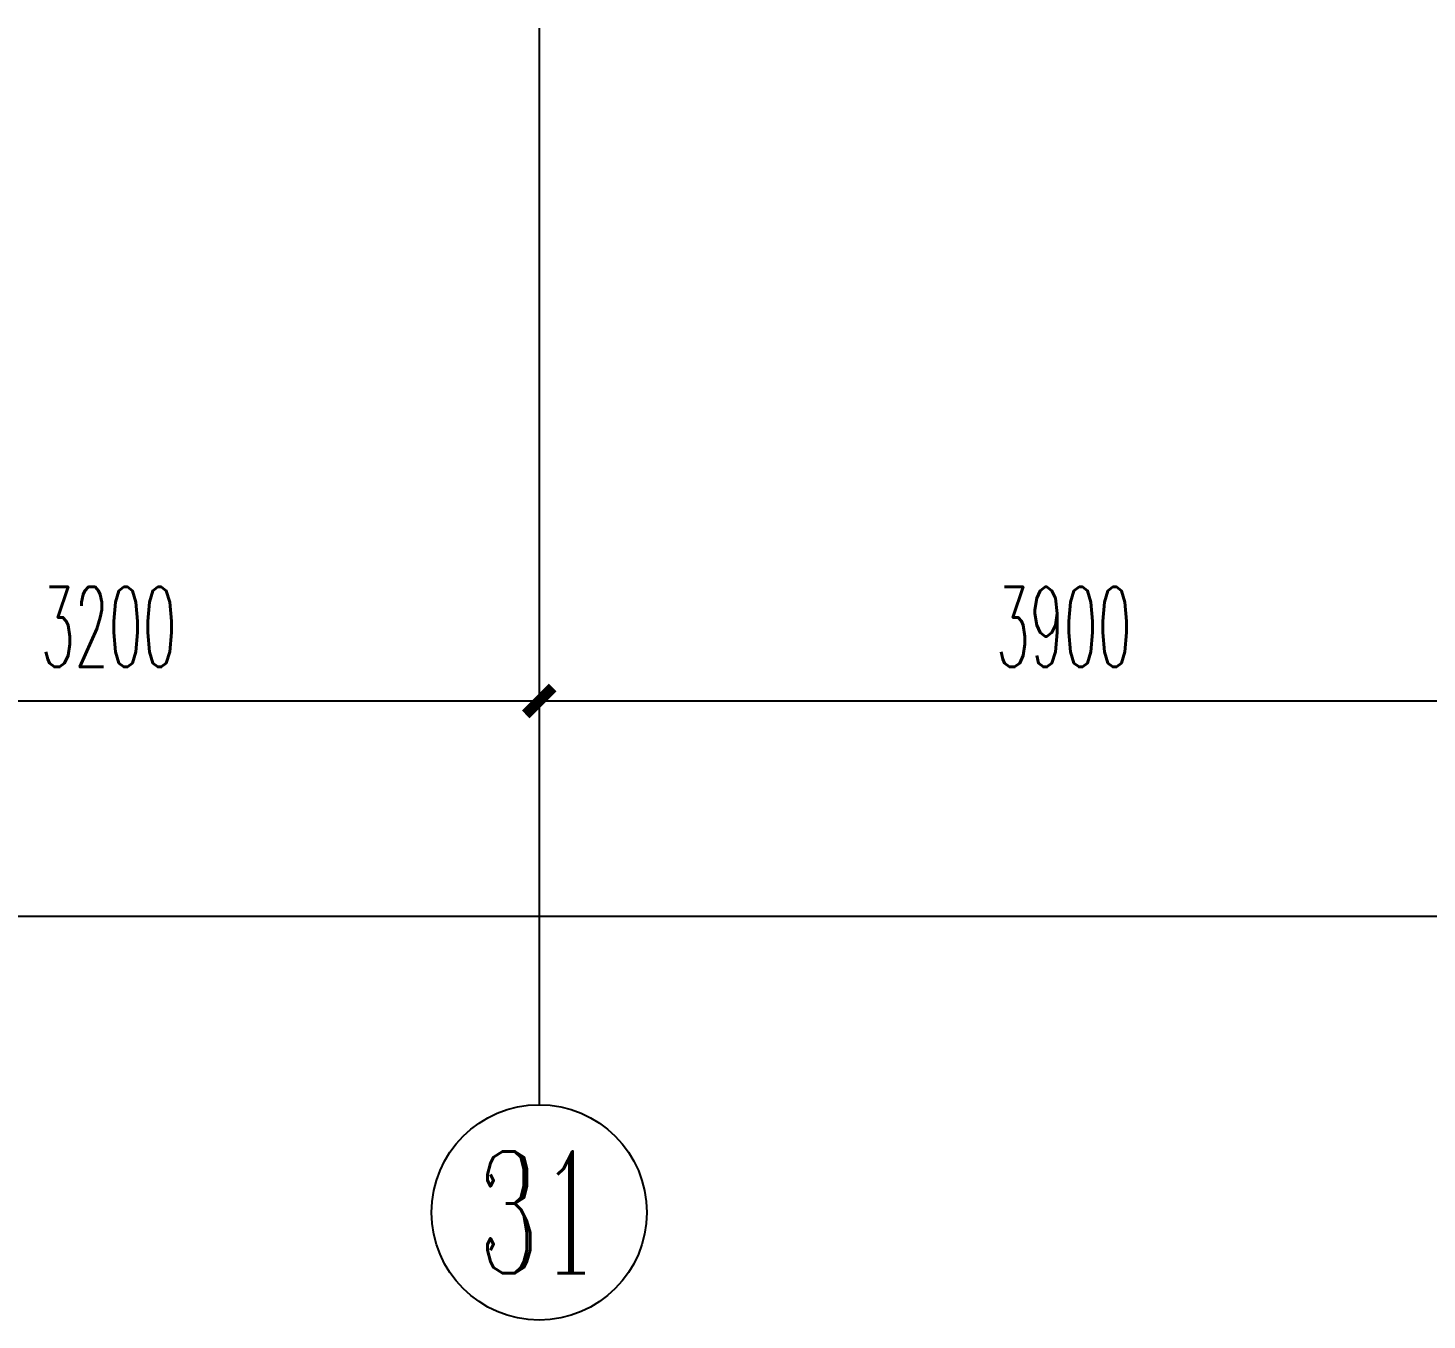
# Model space of a CAD drawing. Extents: x 27938 to 650306, y -92720 to 1524912.
# Drawn here: x 314517 to 319717, y 511940 to 516740 of the extents above; entities that cross this region are included whole.
import ezdxf
from ezdxf.enums import TextEntityAlignment as Align

# ---------------------------------------------------------------- set-up
doc = ezdxf.new("R2010")
doc.units = 0
doc.header["$LTSCALE"] = 1000
doc.header["$MEASUREMENT"] = 0
doc.layers.add('AXIS', color=3, linetype='Continuous')
doc.layers.add('AXIS_TEXT', color=4, linetype='Continuous')
doc.styles.add('_TCH_AXIS', font='COMPLEX', dxfattribs={"bigfont": 'GBCBIG'})
doc.styles.add('_TCH_DIM_T3', font='SIMPLEX.shx', dxfattribs={"width": 0.494118, "bigfont": 'GBCBIG.shx'})
doc.styles.add('COMPLEX', font='COMPLEX')
doc.dimstyles.new('_TCH_ARCH&&100', dxfattribs={"dimtxt": 297.5, "dimasz": 100, "dimexe": 250, "dimexo": 300, "dimgap": 126.25, "dimtad": 1, "dimdec": 0, "dimzin": 0, "dimdsep": 46, "dimtxsty": '_TCH_DIM_T3', "dimblk": 'ARCHTICK', "dimcen": 0.09, "dimclrt": 4, "dimazin": 2, "dimtfac": 1, "dimtdec": 0, "dimtix": 1, "dimtmove": 2, "dimatfit": 3, "dimfxl": 1, "dimtolj": 1, "dimtzin": 0, "dimarcsym": 0})

# ---------------------------------------------------------------- blocks, each defined once
blk = doc.blocks.new('_ArchTick')
at = {"color": 0, "linetype": 'ByBlock', "const_width": 0.4}
blk.add_lwpolyline([(-0.5, -0.5), (0.5, 0.5)], dxfattribs=at)
blk = doc.blocks.new('*D888')
at = {"layer": 'AXIS', "color": 0, "lineweight": -2}
for p, q in [((316416.6, 516440.4), (316416.6, 513990.4)), ((320316.6, 516440.4), (320316.6, 513990.4)), ((316416.6, 514240.4), (320316.6, 514240.4))]:
    blk.add_line(p, q, dxfattribs=at)
at = {"layer": 'Defpoints', "color": 0}
for p in [(316416.6, 516740.4), (320316.6, 516740.4), (320316.6, 514240.4)]:
    blk.add_point(p, dxfattribs=at)
at = {"layer": 'AXIS', "color": 0, "lineweight": -2, "xscale": 100, "yscale": 100, "zscale": 100, "rotation": 180}
blk.add_blockref('_ArchTick', (316416.6, 514240.4), dxfattribs=at)
at = {"layer": 'AXIS', "color": 0, "lineweight": -2, "xscale": 100, "yscale": 100, "zscale": 100}
blk.add_blockref('_ArchTick', (320316.6, 514240.4), dxfattribs=at)
at = {"layer": 'AXIS', "color": 4, "insert": (318366.6, 514515.4), "char_height": 297.5, "attachment_point": 5, "style": '_TCH_DIM_T3'}
blk.add_mtext('\\A1;3900', dxfattribs=at)
blk = doc.blocks.new('*D889')
at = {"layer": 'AXIS', "color": 0, "lineweight": -2}
for p, q in [((313216.6, 516440.4), (313216.6, 513990.4)), ((316416.6, 516440.4), (316416.6, 513990.4)), ((313216.6, 514240.4), (316416.6, 514240.4))]:
    blk.add_line(p, q, dxfattribs=at)
at = {"layer": 'Defpoints', "color": 0}
for p in [(313216.6, 516740.4), (316416.6, 516740.4), (316416.6, 514240.4)]:
    blk.add_point(p, dxfattribs=at)
at = {"layer": 'AXIS', "color": 0, "lineweight": -2, "xscale": 100, "yscale": 100, "zscale": 100, "rotation": 180}
blk.add_blockref('_ArchTick', (313216.6, 514240.4), dxfattribs=at)
at = {"layer": 'AXIS', "color": 0, "lineweight": -2, "xscale": 100, "yscale": 100, "zscale": 100}
blk.add_blockref('_ArchTick', (316416.6, 514240.4), dxfattribs=at)
at = {"layer": 'AXIS', "color": 4, "insert": (314816.6, 514515.4), "char_height": 297.5, "attachment_point": 5, "style": '_TCH_DIM_T3'}
blk.add_mtext('\\A1;3200', dxfattribs=at)
blk = doc.blocks.new('*D941')
at = {"layer": 'AXIS', "color": 0, "lineweight": -2}
for p, q in [((272016.6, 516440.4), (272016.6, 513190.4)), ((327016.6, 516440.4), (327016.6, 513190.4)), ((272016.6, 513440.4), (327016.6, 513440.4))]:
    blk.add_line(p, q, dxfattribs=at)
at = {"layer": 'Defpoints', "color": 0}
for p in [(272016.6, 516740.4), (327016.6, 516740.4), (327016.6, 513440.4)]:
    blk.add_point(p, dxfattribs=at)
at = {"layer": 'AXIS', "color": 0, "lineweight": -2, "xscale": 100, "yscale": 100, "zscale": 100, "rotation": 180}
blk.add_blockref('_ArchTick', (272016.6, 513440.4), dxfattribs=at)
at = {"layer": 'AXIS', "color": 0, "lineweight": -2, "xscale": 100, "yscale": 100, "zscale": 100}
blk.add_blockref('_ArchTick', (327016.6, 513440.4), dxfattribs=at)
at = {"layer": 'AXIS', "color": 4, "insert": (299516.6, 513715.4), "char_height": 297.5, "attachment_point": 5, "style": '_TCH_DIM_T3'}
blk.add_mtext('\\A1;55000', dxfattribs=at)
blk = doc.blocks.new('_AXISO')
blk.add_circle((0, 0), 0.5)
at = {"layer": 'AXIS_TEXT', "style": 'COMPLEX', "width": 1.041667}
blk.add_attdef('A', text='', height=0.56, dxfattribs=at).set_placement((-0.25, -0.28), (0.25, -0.28), align=Align.FIT)

msp = doc.modelspace()

# ---------------------------------------------------------------- linework, layer by layer
at = {"layer": 'AXIS'}
msp.add_line((316416.6, 516740.4), (316416.6, 512740.4), dxfattribs=at)

# ---------------------------------------------------------------- block references
ref = msp.add_blockref('_AXISO', (316416.6, 512340.4), dxfattribs=dict(at, xscale=800, yscale=800, zscale=800))
ref.add_attrib('A', '31', dxfattribs={"layer": 'AXIS_TEXT', "height": 452.55, "style": '_TCH_AXIS', "width": 0.75}).set_placement((316190.3, 512114.2), (316642.9, 512114.2), align=Align.FIT)

# ---------------------------------------------------------------- dimensions: what is measured, and where the dimension line sits
for p1, p2, distance, picture, middle in [((272016.6, 516740.4), (327016.6, 516740.4), -3300, '*D941', (299516.6, 513715.4)), ((313216.6, 516740.4), (316416.6, 516740.4), -2500, '*D889', (314816.6, 514515.4)), ((316416.6, 516740.4), (320316.6, 516740.4), -2500, '*D888', (318366.6, 514515.4))]:
    dim = msp.add_aligned_dim(p1=p1, p2=p2, distance=distance, dimstyle='_TCH_ARCH&&100', dxfattribs=at)
    dim.commit()
    dim.dimension.update_dxf_attribs({"geometry": picture, "text_midpoint": middle})

doc.saveas('drawing.dxf')
